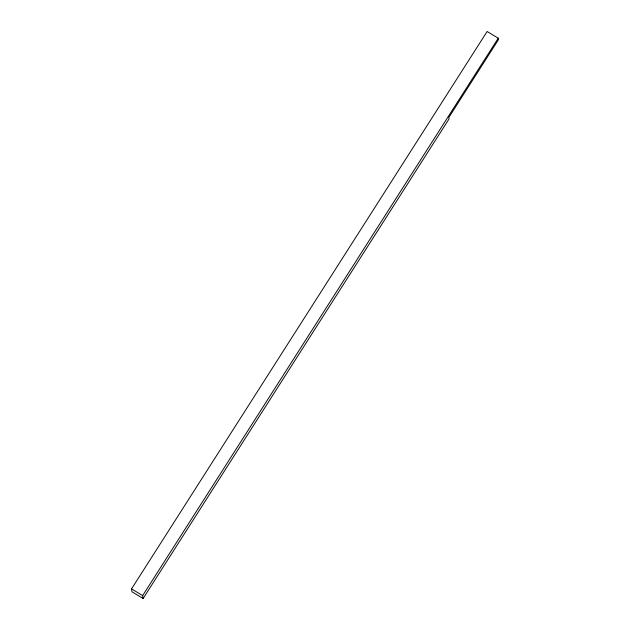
<?xml version="1.0" encoding="UTF-8"?>
<svg xmlns="http://www.w3.org/2000/svg" width="630" height="630" viewBox="0 0 630 630"><rect width="100%" height="100%" fill="white"/><g stroke="black" fill="none" stroke-linecap="round" stroke-linejoin="round"><path stroke-width="0.94" d="M131.536 588.885L487.124 31.5L498.243 38.202L498.464 39.658L448.804 117.503L449.025 118.96L143.105 598.5L131.985 591.798L131.536 588.885L142.656 595.586L143.105 598.5M142.656 595.586L498.243 38.202"/></g></svg>
